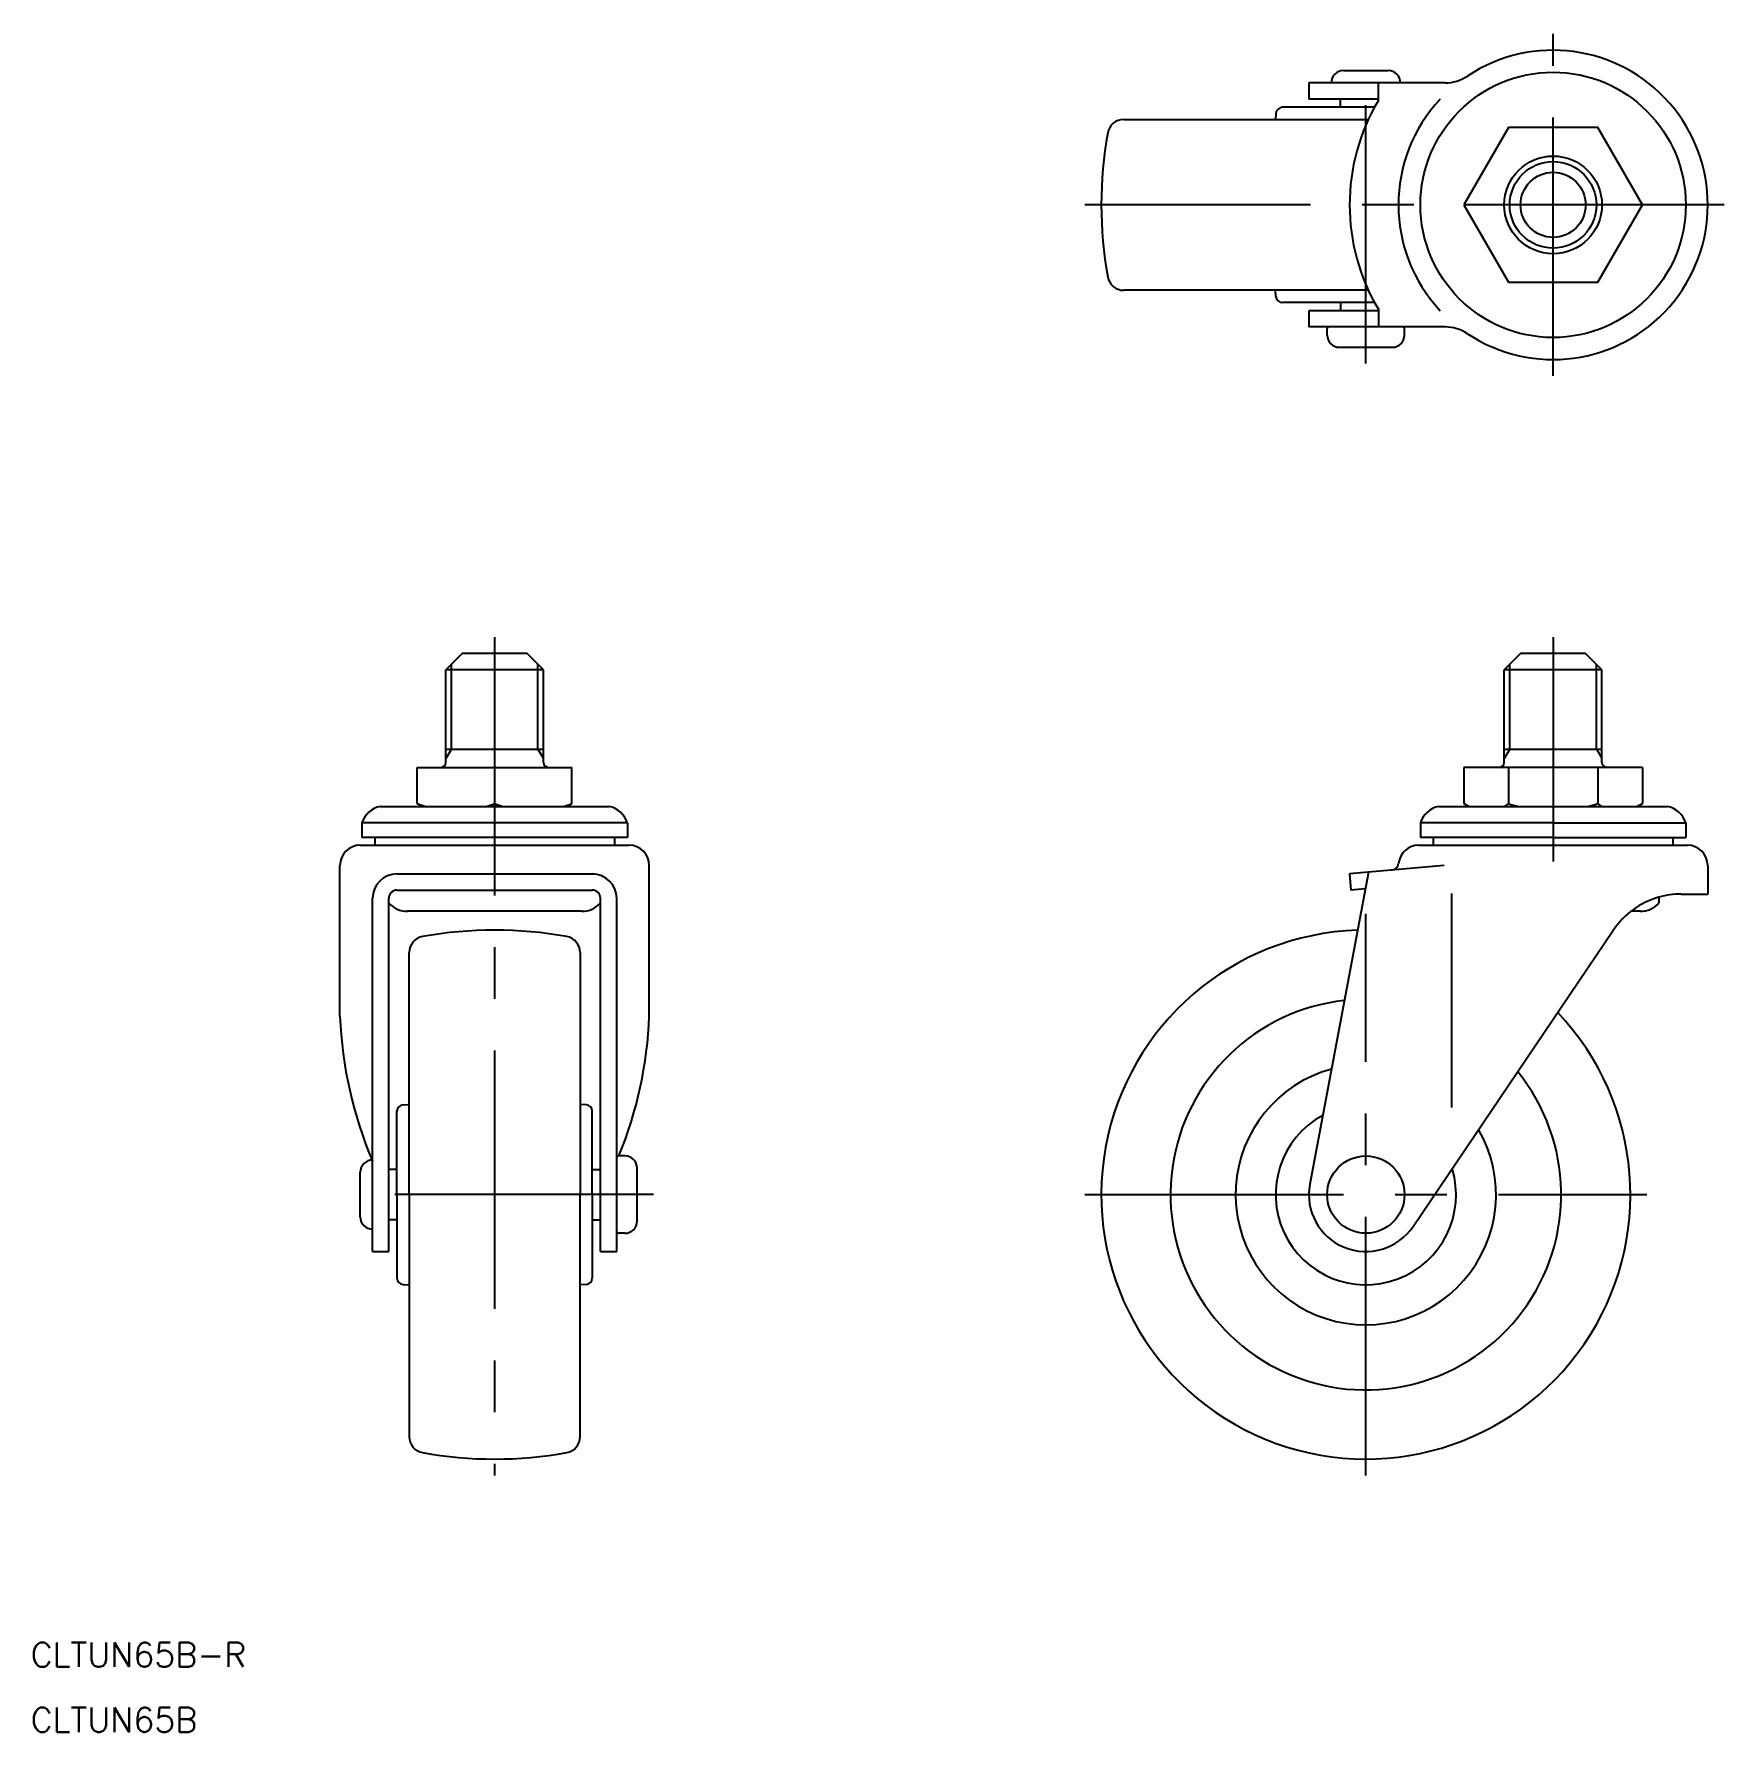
# Model space of a CAD drawing. Extents: x -164 to 44, y -66 to 143.
import ezdxf

# ---------------------------------------------------------------- set-up
doc = ezdxf.new("R2010")
doc.units = 0
doc.linetypes.add('CENTER', pattern=[50.8, 31.75, -6.35, 6.35, -6.35])
doc.layers.get('0').update_dxf_attribs({"linetype": 'CONTINUOUS'})
doc.layers.add('CENTER', color=1, linetype='CONTINUOUS')
doc.styles.get("Standard").update_dxf_attribs({"font": 'txt.shx', "height": 3, "bigfont": 'bigfont.shx'})

msp = doc.modelspace()

# ---------------------------------------------------------------- linework, layer by layer
at = {"color": 7, "linetype": 'CONTINUOUS'}
for p, q in [((-2.75, 138.12), (2.75, 138.12)), ((9.73, 136.62), (-7, 136.62)), ((-7, 136.62), (-7, 134.62)), ((1.54, 134.45), (1.54, 136.62)), ((1.07, 133.62), (-10.24, 133.62)), ((1.54, 134.62), (-7, 134.62)), ((-3.1, 133.62), (-3.1, 134.62)), ((-29.74, 132.12), (0.31, 132.12)), ((-11.04, 132.86), (-11.08, 132.12)), ((17.52, 131.12), (12.03, 121.62)), ((28.48, 131.12), (17.52, 131.12)), ((33.97, 121.62), (28.48, 131.12)), ((12.03, 121.62), (17.52, 112.12)), ((28.48, 112.12), (33.97, 121.62)), ((0.31, 111.12), (-29.74, 111.12)), ((-11.04, 110.38), (-11.08, 111.12)), ((17.52, 112.12), (28.48, 112.12)), ((1.07, 109.62), (-10.24, 109.62)), ((-7, 108.62), (-7, 106.62)), ((1.54, 108.62), (-7, 108.62)), ((-3.1, 109.62), (-3.1, 108.62)), ((1.54, 108.79), (1.54, 106.62)), ((9.73, 106.62), (-7, 106.62)), ((-4.75, 105.62), (-4.75, 106.42)), ((4.75, 105.62), (4.75, 106.42)), ((-3.25, 104.12), (3.25, 104.12)), ((-111.02, 66.5), (-113.02, 64.5)), ((-103.02, 66.5), (-111.02, 66.5)), ((-101.02, 64.5), (-103.02, 66.5)), ((19, 66.5), (17, 64.5)), ((27, 66.5), (19, 66.5)), ((29, 64.5), (27, 66.5)), ((-113.02, 53.1), (-113.02, 64.5)), ((-101.02, 64.5), (-113.02, 64.5)), ((-101.02, 53.1), (-101.02, 64.5)), ((17, 53.1), (17, 64.5)), ((29, 64.5), (17, 64.5)), ((29, 53.1), (29, 64.5)), ((-113.02, 54.74), (-101.02, 54.74)), ((17, 54.74), (29, 54.74)), ((-116.52, 52.5), (-97.52, 52.5)), ((-116.52, 48.05), (-116.52, 52.5)), ((-107.02, 52.5), (-107.02, 48.05)), ((-97.52, 48.05), (-97.52, 52.5)), ((33.97, 52.5), (12.03, 52.5)), ((12.03, 52.5), (12.03, 48.05)), ((17.52, 52.5), (17.52, 48.05)), ((28.48, 52.5), (28.48, 48.05)), ((33.97, 52.5), (33.97, 48.05)), ((-115.92, 47.7), (-116.52, 48.05)), ((-98.12, 47.7), (-97.52, 48.05)), ((12.63, 47.7), (12.03, 48.05)), ((33.37, 47.7), (33.97, 48.05)), ((-121.07, 47.7), (-92.97, 47.7)), ((8.95, 47.7), (23, 47.7)), ((23, 47.7), (37.05, 47.7)), ((-90.72, 45.7), (-123.32, 45.7)), ((-123.32, 45.7), (-123.32, 43.9)), ((-90.72, 43.9), (-123.32, 43.9)), ((-121.74, 43.9), (-121.74, 42.93)), ((-92.3, 43.9), (-92.3, 42.93)), ((-90.72, 45.7), (-90.72, 43.9)), ((23, 45.7), (6.7, 45.7)), ((6.7, 45.7), (6.7, 43.9)), ((23, 43.9), (6.7, 43.9)), ((8.28, 43.9), (8.28, 42.93)), ((23, 45.7), (39.3, 45.7)), ((23, 43.9), (39.3, 43.9)), ((37.72, 43.9), (37.72, 42.93)), ((39.3, 45.7), (39.3, 43.9)), ((-123.53, 42.93), (-90.52, 42.93)), ((6.49, 42.93), (23, 42.93)), ((23, 42.93), (39.5, 42.93)), ((-126.02, 21.91), (-126.02, 40.43)), ((-88.02, 21.91), (-88.02, 40.43)), ((9.63, 40.43), (-2, 39.41)), ((42, 40.43), (42, 36.93)), ((42, 40.04), (42, 36.93)), ((-119.02, 39.41), (-94.81, 39.41)), ((0.31, 39.61), (-6.88, 1.29)), ((-2, 39.41), (-1.83, 37.42)), ((-0.05, 37.57), (-1.83, 37.42)), ((-122.02, -7), (-122.02, 36.41)), ((-120.02, -7), (-120.02, 36.42)), ((-119.02, 37.42), (-95.02, 37.42)), ((-94.02, -7), (-94.02, 36.42)), ((-92.02, -7), (-92.02, 36.41)), ((10.54, 36.98), (10.54, 10.72)), ((36, 36.56), (36, 35.86)), ((38.72, 36.93), (42, 36.93)), ((-96.3, 34.81), (-117.74, 34.81)), ((33.72, 34.81), (32.55, 34.81)), ((5.8, -3.92), (30.44, 32.53)), ((-117.52, 0), (-117.52, 29.74)), ((-96.52, 29.74), (-96.52, 0)), ((-118.26, 11.04), (-117.52, 11.08)), ((-95.78, 11.04), (-96.52, 11.08)), ((-119.02, 0), (-119.02, 10.24)), ((-95.02, 0), (-95.02, 10.24)), ((-91.02, 4.75), (-91.82, 4.75)), ((-123.52, -2.75), (-123.52, 2.75)), ((-119.02, 3.1), (-120.02, 3.1)), ((-95.02, 3.1), (-94.02, 3.1)), ((-89.52, -3.25), (-89.52, 3.25)), ((-119.02, 0), (-119.02, -10.24)), ((-117.52, 0), (-117.52, -29.74)), ((-96.52, -29.74), (-96.52, 0)), ((-95.02, 0), (-95.02, -10.24)), ((-119.02, -3.1), (-120.02, -3.1)), ((-95.02, -3.1), (-94.02, -3.1)), ((-91.02, -4.75), (-91.82, -4.75)), ((-122.02, -7), (-120.02, -7)), ((-94.02, -7), (-92.02, -7)), ((-118.26, -11.04), (-117.52, -11.08)), ((-95.78, -11.04), (-96.52, -11.08))]:
    msp.add_line(p, q, dxfattribs=at)
at = {"color": 3, "linetype": 'CONTINUOUS'}
for p, q in [((-112.34, 54.74), (-112.34, 65.18)), ((-101.7, 54.74), (-101.7, 65.18)), ((17.68, 54.74), (17.68, 65.18)), ((28.32, 54.74), (28.32, 65.18)), ((-112.34, 54.74), (-113.02, 53.57)), ((-101.7, 54.74), (-101.02, 53.57)), ((17.68, 54.74), (17, 53.57)), ((28.32, 54.74), (29, 53.57))]:
    msp.add_line(p, q, dxfattribs=at)
at = {"color": 7, "linetype": 'CONTINUOUS'}
for centre, radius in [((23, 121.62), 16.3), ((23, 121.62), 6), ((23, 121.62), 4), ((0, 0), 4.75)]:
    msp.add_circle(centre, radius, dxfattribs=at)
at = {"color": 3, "linetype": 'CONTINUOUS'}
msp.add_circle((23, 121.62), 5.32, dxfattribs=at)
at = {"color": 7, "linetype": 'CONTINUOUS'}
for centre, radius, start, end in [((23, 121.62), 19, 236.4427, 123.5573), ((-2.75, 136.62), 1.5, 90, 180), ((2.75, 136.62), 1.5, 0, 90), ((9.73, 141.62), 5, 270, 303.5573), ((-10.24, 132.82), 0.8, 90, 177), ((23, 121.62), 25, 149.1263, 210.8737), ((23, 121.62), 19, 136.8264, 223.1736), ((-29.74, 130.12), 2, 90, 169.8001), ((17.5, 121.62), 50, 169.8001, 190.1999), ((-29.74, 113.12), 2, 190.1999, 270), ((-10.24, 110.42), 0.8, 183, 270), ((-4.55, 106.42), 0.2, 90, 182.2046), ((4.55, 106.42), 0.2, 357.7954, 90), ((9.73, 101.62), 5, 56.4427, 90), ((-3.25, 105.62), 1.5, 180, 270), ((3.25, 105.62), 1.5, 270, 0), ((-113.62, 53.1), 0.6, 270, 0), ((-100.42, 53.1), 0.6, 180, 270), ((16.4, 53.1), 0.6, 270, 0), ((29.6, 53.1), 0.6, 180, 270), ((-111.77, 60.92), 13.72, 249.7438, 254.484), ((-111.77, 60.92), 13.72, 285.516, 290.2562), ((-102.27, 60.92), 13.72, 249.7438, 254.484), ((-102.27, 60.92), 13.72, 285.516, 290.2562), ((15.11, 53.2), 6, 240, 246.4435), ((15.11, 51.05), 3.85, 299.5131, 308.7577), ((23, 65.32), 18.12, 252.3968, 256.509), ((23, 65.32), 18.12, 283.491, 287.6032), ((30.89, 51.05), 3.85, 231.2423, 240.4869), ((30.89, 53.2), 6, 293.5565, 300), ((-120.47, 44.76), 3, 101.5188, 161.7483), ((-93.57, 44.76), 3, 18.2517, 78.4812), ((9.55, 44.76), 3, 101.5188, 161.7483), ((36.45, 44.76), 3, 18.2517, 78.4812), ((-123.52, 40.43), 2.5, 90, 180), ((-90.52, 40.43), 2.5, 0, 90), ((6.5, 40.43), 2.5, 90, 173.1322), ((39.5, 40.43), 2.5, 0, 90), ((3.03, 40.85), 1, 275, 353.1322), ((-119.02, 36.41), 3, 90, 180), ((-95.02, 36.41), 3, 0, 90), ((-119.02, 36.42), 1, 90, 180), ((-117.74, 37.81), 3, 220.5682, 270), ((-96.3, 37.81), 3, 270, 319.4318), ((-95.02, 36.42), 1, 0, 90), ((38.72, 26.93), 10, 105.7947, 145.9469), ((33.72, 37.81), 3, 270, 319.4584), ((38.72, 26.93), 10, 90, 105.7893), ((-115.52, 29.74), 2, 100.1999, 180), ((-107.02, -17.5), 50, 79.8001, 100.1999), ((-98.52, 29.74), 2, 0, 79.8001), ((0, 0), 32.5, 91.806, 43.5088), ((0, 0), 24, 96.3257, 38.9891), ((-75.52, 23.92), 50.54, 182.2728, 203.0648), ((-138.52, 23.92), 50.54, 337.7089, 357.7272), ((0, 0), 16, 105.3124, 30.0024), ((-118.22, 10.24), 0.8, 93, 180), ((-95.82, 10.24), 0.8, 0, 87), ((0, 0), 11.08, 118.5545, 16.7603), ((-122.02, 2.75), 1.5, 90, 180), ((-91.82, 4.55), 0.2, 87.7954, 180), ((-91.02, 3.25), 1.5, 0, 90), ((0, 0), 7, 169.3679, 325.9469), ((-122.02, -2.75), 1.5, 180, 270), ((-91.02, -3.25), 1.5, 270, 0), ((-91.82, -4.55), 0.2, 180, 272.2046), ((-118.22, -10.24), 0.8, 180, 267), ((-95.82, -10.24), 0.8, 273, 0), ((-115.52, -29.74), 2, 180, 259.8001), ((-98.52, -29.74), 2, 280.1999, 0), ((-107.02, 17.5), 50, 259.8001, 280.1999)]:
    msp.add_arc(centre, radius, start, end, dxfattribs=at)
at = {"layer": 'CENTER', "color": 1, "linetype": 'CENTER'}
for p, q in [((23, 100.62), (23, 142.62)), ((0, 102.12), (0, 140.12)), ((44, 121.62), (-34.5, 121.62)), ((-107.02, 68.5), (-107.02, -34.5)), ((23, 68.5), (23, 40.93)), ((0, -34.5), (0, 34.5)), ((-34.5, 0), (34.5, 0)), ((-87.52, 0), (-125.52, 0))]:
    msp.add_line(p, q, dxfattribs=at)

# ---------------------------------------------------------------- texts
at = {"color": 7, "linetype": 'CONTINUOUS'}
for s, p in [('CLTUN65B-R', (-164, -58.04)), ('CLTUN65B', (-164, -66.04))]:
    msp.add_text(s, height=3, dxfattribs=at).set_placement(p)

doc.saveas('drawing.dxf')
